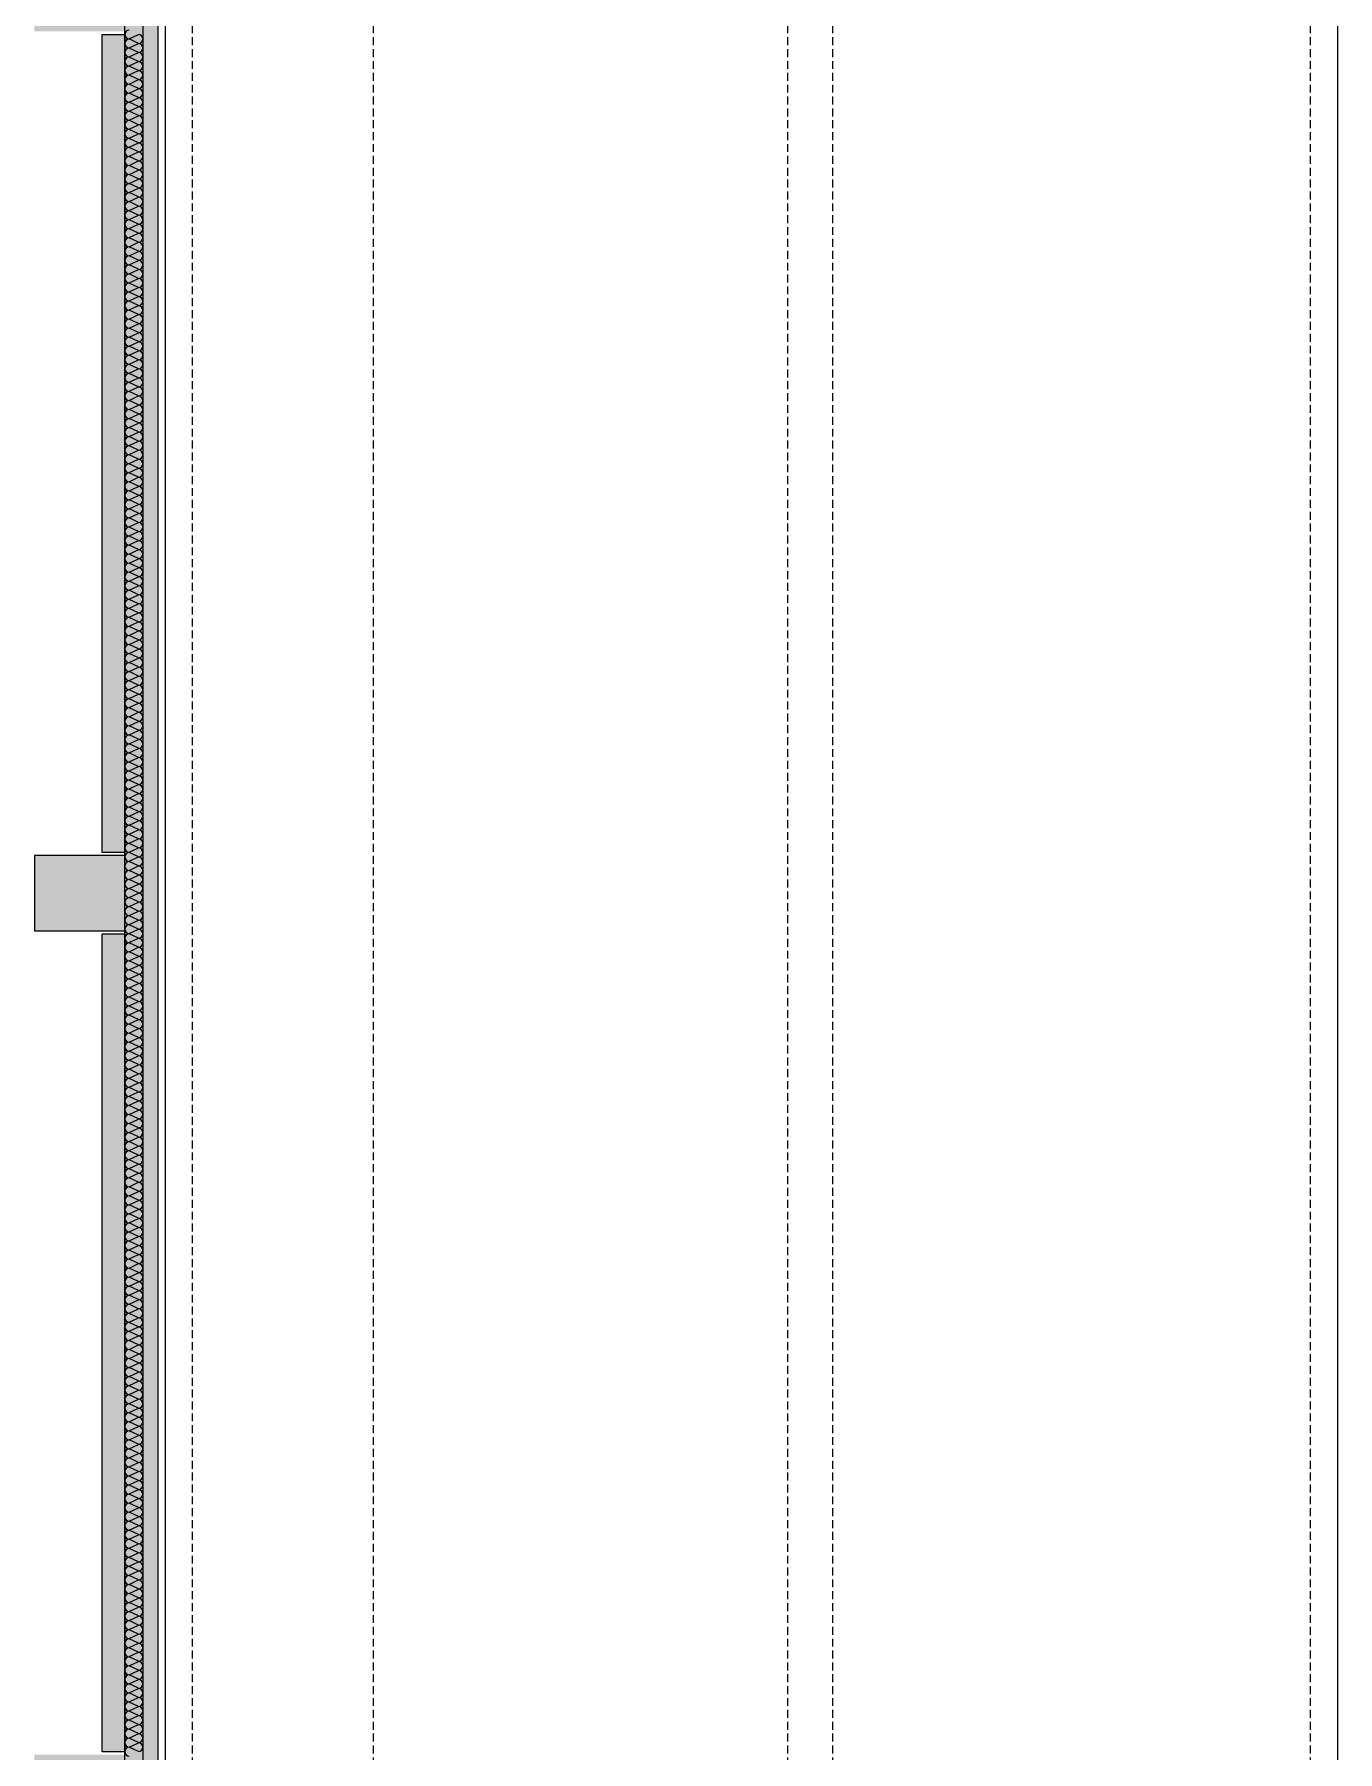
# Model space of a CAD drawing. Header units: inches. Extents: x -139469 to 69789, y -72919 to 35471.
# Drawn here: x 60751 to 69401, y -29719 to -18318 of the extents above; entities that cross this region are included whole.
import ezdxf

# ---------------------------------------------------------------- set-up
doc = ezdxf.new("R2010")
doc.units = ezdxf.units.IN
doc.header["$LTSCALE"] = 525
doc.header["$MEASUREMENT"] = 0
doc.linetypes.add('AUSGEZOGEN', pattern=[0])
doc.linetypes.add('VERDECKT', pattern=[0.15, 0.1, -0.05])
doc.layers.add('Grundebene', color=7, linetype='Continuous')

msp = doc.modelspace()

# ---------------------------------------------------------------- hatches: boundary and pattern name
at = {"layer": 'Grundebene', "true_color": 0x000000, "transparency": 33554687}
for points in [[(61571, 18221), (61571, -42469), (61351, -42469), (61351, -41689), (61351, -36229), (61351, -36209), (61351, -35709), (61351, -35689), (61351, -30259), (61351, -30239), (61351, -29739), (61351, -29719), (61351, -24289), (61351, -24269), (61351, -23769), (61351, -23749), (61351, -18319), (61351, -18299), (61351, -17799), (61351, -17779), (61351, -12349), (61351, -12329), (61351, -11829), (61351, -11809), (61351, -6379), (61351, -6359), (61351, -5859), (61351, -5839), (61351, -409), (61351, -389), (61351, 111), (61351, 131), (61351, 5561), (61351, 5581), (61351, 6081), (61351, 6101), (61351, 11531), (61351, 11551), (61351, 12051), (61351, 12071), (61351, 17601), (61351, 18221)], [(61201, -41689), (61201, -36229), (61351, -36229), (61351, -36209), (60751, -36209), (60751, -35709), (61351, -35709), (61351, -35689), (61201, -35689), (61201, -30259), (61351, -30259), (61351, -30239), (60751, -30239), (60751, -29739), (61351, -29739), (61351, -29719), (61201, -29719), (61201, -24289), (61351, -24289), (61351, -24269), (60751, -24269), (60751, -23769), (61351, -23769), (61351, -23749), (61201, -23749), (61201, -18319), (61351, -18319), (61351, -18299), (60751, -18299), (60751, -17799), (61351, -17799), (61351, -17779), (61201, -17779), (61201, -12349), (61351, -12349), (61351, -12329), (60751, -12329), (60751, -11829), (61351, -11829), (61351, -11809), (61201, -11809), (61201, -6379), (61351, -6379), (61351, -6359), (60751, -6359), (60751, -5859), (61351, -5859), (61351, -5839), (61201, -5839), (61201, -409), (61351, -409), (61351, -389), (60751, -389), (60751, 111), (61351, 111), (61351, 131), (61201, 131), (61201, 5561), (61351, 5561), (61351, 5581), (60751, 5581), (60751, 6081), (61351, 6081), (61351, 6101), (61201, 6101), (61201, 11531), (61351, 11531), (61351, 12071), (61201, 12071), (61201, 17601), (61351, 17601), (61351, 12071), (61351, 11531), (61351, 6101), (61351, 6081), (61351, 5581), (61351, 5561), (61351, 131), (61351, 111), (61351, -389), (61351, -409), (61351, -5839), (61351, -5859), (61351, -6359), (61351, -6379), (61351, -11809), (61351, -11829), (61351, -12329), (61351, -12349), (61351, -17779), (61351, -17799), (61351, -18299), (61351, -18319), (61351, -23749), (61351, -23769), (61351, -24269), (61351, -24289), (61351, -29719), (61351, -29739), (61351, -30239), (61351, -30259), (61351, -35689), (61351, -35709), (61351, -36209), (61351, -36229), (61351, -41689)]]:
    msp.add_hatch(color=18, dxfattribs=at).paths.add_polyline_path(points, flags=0)

# ---------------------------------------------------------------- linework, layer by layer
at = {"layer": 'Grundebene', "color": 18, "linetype": 'AUSGEZOGEN', "lineweight": 13, "true_color": 0x000000}
for p, q in [((61351, -42469), (61351, 18221)), ((61471, 18221), (61471, -42469)), ((61571, 18221), (61571, -42469)), ((61621, -38629), (61621, -9109)), ((69401, -38629), (69401, -9109)), ((61201, -23749), (61201, -18319)), ((61201, -18319), (61351, -18319)), ((61351, -18319), (61351, -23749)), ((61381, -18348), (61441, -18319)), ((61441, -18378), (61381, -18349)), ((61381, -18408), (61441, -18379)), ((61441, -18438), (61381, -18409)), ((61381, -18468), (61441, -18439)), ((61441, -18498), (61381, -18469)), ((61381, -18528), (61441, -18499)), ((61441, -18558), (61381, -18529)), ((61381, -18588), (61441, -18559)), ((61441, -18618), (61381, -18589)), ((61381, -18648), (61441, -18619)), ((61441, -18678), (61381, -18649)), ((61381, -18708), (61441, -18679)), ((61441, -18738), (61381, -18709)), ((61381, -18768), (61441, -18739)), ((61441, -18798), (61381, -18769)), ((61381, -18828), (61441, -18799)), ((61441, -18858), (61381, -18829)), ((61381, -18888), (61441, -18859)), ((61441, -18918), (61381, -18889)), ((61381, -18948), (61441, -18919)), ((61441, -18978), (61381, -18949)), ((61381, -19008), (61441, -18979)), ((61441, -19038), (61381, -19009)), ((61381, -19068), (61441, -19039)), ((61441, -19098), (61381, -19069)), ((61381, -19128), (61441, -19099)), ((61441, -19158), (61381, -19129)), ((61381, -19188), (61441, -19159)), ((61441, -19218), (61381, -19189)), ((61381, -19248), (61441, -19219)), ((61441, -19278), (61381, -19249)), ((61381, -19308), (61441, -19279)), ((61441, -19338), (61381, -19309)), ((61381, -19368), (61441, -19339)), ((61441, -19398), (61381, -19369)), ((61381, -19428), (61441, -19399)), ((61441, -19458), (61381, -19429)), ((61381, -19488), (61441, -19459)), ((61441, -19518), (61381, -19489)), ((61381, -19548), (61441, -19519)), ((61441, -19578), (61381, -19549)), ((61381, -19608), (61441, -19579)), ((61441, -19638), (61381, -19609)), ((61381, -19668), (61441, -19639)), ((61441, -19698), (61381, -19669)), ((61381, -19728), (61441, -19699)), ((61441, -19758), (61381, -19729)), ((61381, -19788), (61441, -19759)), ((61441, -19818), (61381, -19789)), ((61381, -19848), (61441, -19819)), ((61441, -19878), (61381, -19849)), ((61381, -19908), (61441, -19879)), ((61441, -19938), (61381, -19909)), ((61381, -19968), (61441, -19939)), ((61441, -19998), (61381, -19969)), ((61381, -20028), (61441, -19999)), ((61441, -20058), (61381, -20029)), ((61381, -20088), (61441, -20059)), ((61441, -20118), (61381, -20089)), ((61381, -20148), (61441, -20119)), ((61441, -20178), (61381, -20149)), ((61381, -20208), (61441, -20179)), ((61441, -20238), (61381, -20209)), ((61381, -20268), (61441, -20239)), ((61441, -20298), (61381, -20269)), ((61381, -20328), (61441, -20299)), ((61441, -20358), (61381, -20329)), ((61381, -20388), (61441, -20359)), ((61441, -20418), (61381, -20389)), ((61381, -20448), (61441, -20419)), ((61441, -20478), (61381, -20449)), ((61381, -20508), (61441, -20479)), ((61441, -20538), (61381, -20509)), ((61381, -20568), (61441, -20539)), ((61441, -20598), (61381, -20569)), ((61381, -20628), (61441, -20599)), ((61441, -20658), (61381, -20629)), ((61381, -20688), (61441, -20659)), ((61441, -20718), (61381, -20689)), ((61381, -20748), (61441, -20719)), ((61441, -20778), (61381, -20749)), ((61381, -20808), (61441, -20779)), ((61441, -20838), (61381, -20809)), ((61381, -20868), (61441, -20839)), ((61441, -20898), (61381, -20869)), ((61381, -20928), (61441, -20899)), ((61441, -20958), (61381, -20929)), ((61381, -20988), (61441, -20959)), ((61441, -21018), (61381, -20989)), ((61381, -21048), (61441, -21019)), ((61441, -21078), (61381, -21049)), ((61381, -21108), (61441, -21079)), ((61441, -21138), (61381, -21109)), ((61381, -21168), (61441, -21139)), ((61441, -21198), (61381, -21169)), ((61381, -21228), (61441, -21199)), ((61441, -21258), (61381, -21229)), ((61381, -21288), (61441, -21259)), ((61441, -21318), (61381, -21289)), ((61381, -21348), (61441, -21319)), ((61441, -21378), (61381, -21349)), ((61381, -21408), (61441, -21379)), ((61441, -21438), (61381, -21409)), ((61381, -21468), (61441, -21439)), ((61441, -21498), (61381, -21469)), ((61381, -21528), (61441, -21499)), ((61441, -21558), (61381, -21529)), ((61381, -21588), (61441, -21559)), ((61441, -21618), (61381, -21589)), ((61381, -21648), (61441, -21619)), ((61441, -21678), (61381, -21649)), ((61381, -21708), (61441, -21679)), ((61441, -21738), (61381, -21709)), ((61381, -21768), (61441, -21739)), ((61441, -21798), (61381, -21769)), ((61381, -21828), (61441, -21799)), ((61441, -21858), (61381, -21829)), ((61381, -21888), (61441, -21859)), ((61441, -21918), (61381, -21889)), ((61381, -21948), (61441, -21919)), ((61441, -21978), (61381, -21949)), ((61381, -22008), (61441, -21979)), ((61441, -22038), (61381, -22009)), ((61381, -22068), (61441, -22039)), ((61441, -22098), (61381, -22069)), ((61381, -22128), (61441, -22099)), ((61441, -22158), (61381, -22129)), ((61381, -22188), (61441, -22159)), ((61441, -22218), (61381, -22189)), ((61381, -22248), (61441, -22219)), ((61441, -22278), (61381, -22249)), ((61381, -22308), (61441, -22279)), ((61441, -22338), (61381, -22309)), ((61381, -22368), (61441, -22339)), ((61441, -22398), (61381, -22369)), ((61381, -22428), (61441, -22399)), ((61441, -22458), (61381, -22429)), ((61381, -22488), (61441, -22459)), ((61441, -22518), (61381, -22489)), ((61381, -22548), (61441, -22519)), ((61441, -22578), (61381, -22549)), ((61381, -22608), (61441, -22579)), ((61441, -22638), (61381, -22609)), ((61381, -22668), (61441, -22639)), ((61441, -22698), (61381, -22669)), ((61381, -22728), (61441, -22699)), ((61441, -22758), (61381, -22729)), ((61381, -22788), (61441, -22759)), ((61441, -22818), (61381, -22789)), ((61381, -22848), (61441, -22819)), ((61441, -22878), (61381, -22849)), ((61381, -22908), (61441, -22879)), ((61441, -22938), (61381, -22909)), ((61381, -22968), (61441, -22939)), ((61441, -22998), (61381, -22969)), ((61381, -23028), (61441, -22999)), ((61441, -23058), (61381, -23029)), ((61381, -23088), (61441, -23059)), ((61441, -23118), (61381, -23089)), ((61381, -23148), (61441, -23119)), ((61441, -23178), (61381, -23149)), ((61381, -23208), (61441, -23179)), ((61441, -23238), (61381, -23209)), ((61381, -23268), (61441, -23239)), ((61441, -23298), (61381, -23269)), ((61381, -23328), (61441, -23299)), ((61441, -23358), (61381, -23329)), ((61381, -23388), (61441, -23359)), ((61441, -23418), (61381, -23389)), ((61381, -23448), (61441, -23419)), ((61441, -23478), (61381, -23449)), ((61381, -23508), (61441, -23479)), ((61441, -23538), (61381, -23509)), ((61381, -23568), (61441, -23539)), ((61441, -23598), (61381, -23569)), ((61381, -23628), (61441, -23599)), ((61441, -23658), (61381, -23629)), ((61381, -23688), (61441, -23659)), ((61441, -23718), (61381, -23689)), ((61351, -23769), (60751, -23769)), ((60751, -23769), (60751, -24269)), ((61351, -23749), (61201, -23749)), ((61351, -24269), (61351, -23769)), ((61381, -23748), (61441, -23719)), ((61441, -23778), (61381, -23749)), ((61381, -23808), (61441, -23779)), ((61441, -23838), (61381, -23809)), ((61381, -23868), (61441, -23839)), ((61441, -23898), (61381, -23869)), ((61381, -23928), (61441, -23899)), ((61441, -23958), (61381, -23929)), ((61381, -23988), (61441, -23959)), ((61441, -24018), (61381, -23989)), ((61381, -24048), (61441, -24019)), ((61441, -24078), (61381, -24049)), ((61381, -24108), (61441, -24079)), ((61441, -24138), (61381, -24109)), ((61381, -24168), (61441, -24139)), ((60751, -24269), (61351, -24269)), ((61441, -24198), (61381, -24169)), ((61381, -24228), (61441, -24199)), ((61441, -24258), (61381, -24229)), ((61381, -24288), (61441, -24259)), ((61201, -29719), (61201, -24289)), ((61201, -24289), (61351, -24289)), ((61351, -24289), (61351, -29719)), ((61441, -24318), (61381, -24289)), ((61381, -24348), (61441, -24319)), ((61441, -24378), (61381, -24349)), ((61381, -24408), (61441, -24379)), ((61441, -24438), (61381, -24409)), ((61381, -24468), (61441, -24439)), ((61441, -24498), (61381, -24469)), ((61381, -24528), (61441, -24499)), ((61441, -24558), (61381, -24529)), ((61381, -24588), (61441, -24559)), ((61441, -24618), (61381, -24589)), ((61381, -24648), (61441, -24619)), ((61441, -24678), (61381, -24649)), ((61381, -24708), (61441, -24679)), ((61441, -24738), (61381, -24709)), ((61381, -24768), (61441, -24739)), ((61441, -24798), (61381, -24769)), ((61381, -24828), (61441, -24799)), ((61441, -24858), (61381, -24829)), ((61381, -24888), (61441, -24859)), ((61441, -24918), (61381, -24889)), ((61381, -24948), (61441, -24919)), ((61441, -24978), (61381, -24949)), ((61381, -25008), (61441, -24979)), ((61441, -25038), (61381, -25009)), ((61381, -25068), (61441, -25039)), ((61441, -25098), (61381, -25069)), ((61381, -25128), (61441, -25099)), ((61441, -25158), (61381, -25129)), ((61381, -25188), (61441, -25159)), ((61441, -25218), (61381, -25189)), ((61381, -25248), (61441, -25219)), ((61441, -25278), (61381, -25249)), ((61381, -25308), (61441, -25279)), ((61441, -25338), (61381, -25309)), ((61381, -25368), (61441, -25339)), ((61441, -25398), (61381, -25369)), ((61381, -25428), (61441, -25399)), ((61441, -25458), (61381, -25429)), ((61381, -25488), (61441, -25459)), ((61441, -25518), (61381, -25489)), ((61381, -25548), (61441, -25519)), ((61441, -25578), (61381, -25549)), ((61381, -25608), (61441, -25579)), ((61441, -25638), (61381, -25609)), ((61381, -25668), (61441, -25639)), ((61441, -25698), (61381, -25669)), ((61381, -25728), (61441, -25699)), ((61441, -25758), (61381, -25729)), ((61381, -25788), (61441, -25759)), ((61441, -25818), (61381, -25789)), ((61381, -25848), (61441, -25819)), ((61441, -25878), (61381, -25849)), ((61381, -25908), (61441, -25879)), ((61441, -25938), (61381, -25909)), ((61381, -25968), (61441, -25939)), ((61441, -25998), (61381, -25969)), ((61381, -26028), (61441, -25999)), ((61441, -26058), (61381, -26029)), ((61381, -26088), (61441, -26059)), ((61441, -26118), (61381, -26089)), ((61381, -26148), (61441, -26119)), ((61441, -26178), (61381, -26149)), ((61381, -26208), (61441, -26179)), ((61441, -26238), (61381, -26209)), ((61381, -26268), (61441, -26239)), ((61441, -26298), (61381, -26269)), ((61381, -26328), (61441, -26299)), ((61441, -26358), (61381, -26329)), ((61381, -26388), (61441, -26359)), ((61441, -26418), (61381, -26389)), ((61381, -26448), (61441, -26419)), ((61441, -26478), (61381, -26449)), ((61381, -26508), (61441, -26479)), ((61441, -26538), (61381, -26509)), ((61381, -26568), (61441, -26539)), ((61441, -26598), (61381, -26569)), ((61381, -26628), (61441, -26599)), ((61441, -26658), (61381, -26629)), ((61381, -26688), (61441, -26659)), ((61441, -26718), (61381, -26689)), ((61381, -26748), (61441, -26719)), ((61441, -26778), (61381, -26749)), ((61381, -26808), (61441, -26779)), ((61441, -26838), (61381, -26809)), ((61381, -26868), (61441, -26839)), ((61441, -26898), (61381, -26869)), ((61381, -26928), (61441, -26899)), ((61441, -26958), (61381, -26929)), ((61381, -26988), (61441, -26959)), ((61441, -27018), (61381, -26989)), ((61381, -27048), (61441, -27019)), ((61441, -27078), (61381, -27049)), ((61381, -27108), (61441, -27079)), ((61441, -27138), (61381, -27109)), ((61381, -27168), (61441, -27139)), ((61441, -27198), (61381, -27169)), ((61381, -27228), (61441, -27199)), ((61441, -27258), (61381, -27229)), ((61381, -27288), (61441, -27259)), ((61441, -27318), (61381, -27289)), ((61381, -27348), (61441, -27319)), ((61441, -27378), (61381, -27349)), ((61381, -27408), (61441, -27379)), ((61441, -27438), (61381, -27409)), ((61381, -27468), (61441, -27439)), ((61441, -27498), (61381, -27469)), ((61381, -27528), (61441, -27499)), ((61441, -27558), (61381, -27529)), ((61381, -27588), (61441, -27559)), ((61441, -27618), (61381, -27589)), ((61381, -27648), (61441, -27619)), ((61441, -27678), (61381, -27649)), ((61381, -27708), (61441, -27679)), ((61441, -27738), (61381, -27709)), ((61381, -27768), (61441, -27739)), ((61441, -27798), (61381, -27769)), ((61381, -27828), (61441, -27799)), ((61441, -27858), (61381, -27829)), ((61381, -27888), (61441, -27859)), ((61441, -27918), (61381, -27889)), ((61381, -27948), (61441, -27919)), ((61441, -27978), (61381, -27949)), ((61381, -28008), (61441, -27979)), ((61441, -28038), (61381, -28009)), ((61381, -28068), (61441, -28039)), ((61441, -28098), (61381, -28069)), ((61381, -28128), (61441, -28099)), ((61441, -28158), (61381, -28129)), ((61381, -28188), (61441, -28159)), ((61441, -28218), (61381, -28189)), ((61381, -28248), (61441, -28219)), ((61441, -28278), (61381, -28249)), ((61381, -28308), (61441, -28279)), ((61441, -28338), (61381, -28309)), ((61381, -28368), (61441, -28339)), ((61441, -28398), (61381, -28369)), ((61381, -28428), (61441, -28399)), ((61441, -28458), (61381, -28429)), ((61381, -28488), (61441, -28459)), ((61441, -28518), (61381, -28489)), ((61381, -28548), (61441, -28519)), ((61441, -28578), (61381, -28549)), ((61381, -28608), (61441, -28579)), ((61441, -28638), (61381, -28609)), ((61381, -28668), (61441, -28639)), ((61441, -28698), (61381, -28669)), ((61381, -28728), (61441, -28699)), ((61441, -28758), (61381, -28729)), ((61381, -28788), (61441, -28759)), ((61441, -28818), (61381, -28789)), ((61381, -28848), (61441, -28819)), ((61441, -28878), (61381, -28849)), ((61381, -28908), (61441, -28879)), ((61441, -28938), (61381, -28909)), ((61381, -28968), (61441, -28939)), ((61441, -28998), (61381, -28969)), ((61381, -29028), (61441, -28999)), ((61441, -29058), (61381, -29029)), ((61381, -29088), (61441, -29059)), ((61441, -29118), (61381, -29089)), ((61381, -29148), (61441, -29119)), ((61441, -29178), (61381, -29149)), ((61381, -29208), (61441, -29179)), ((61441, -29238), (61381, -29209)), ((61381, -29268), (61441, -29239)), ((61441, -29298), (61381, -29269)), ((61381, -29328), (61441, -29299)), ((61441, -29358), (61381, -29329)), ((61381, -29388), (61441, -29359)), ((61441, -29418), (61381, -29389)), ((61381, -29448), (61441, -29419)), ((61441, -29478), (61381, -29449)), ((61381, -29508), (61441, -29479)), ((61441, -29538), (61381, -29509)), ((61381, -29568), (61441, -29539)), ((61441, -29598), (61381, -29569)), ((61381, -29628), (61441, -29599)), ((61441, -29658), (61381, -29629)), ((61351, -29719), (61201, -29719)), ((61381, -29688), (61441, -29659)), ((61441, -29718), (61381, -29689))]:
    msp.add_line(p, q, dxfattribs=at)
at = {"layer": 'Grundebene', "color": 18, "linetype": 'VERDECKT', "lineweight": 13, "true_color": 0x000000}
for p, q in [((61801, -38629), (61801, -9109)), ((63001, -38629), (63001, -9109)), ((65751, -38629), (65751, -9109)), ((66051, -38629), (66051, -9109)), ((69221, -38629), (69221, -9109))]:
    msp.add_line(p, q, dxfattribs=at)
at = {"layer": 'Grundebene', "color": 18, "linetype": 'AUSGEZOGEN', "lineweight": 13, "true_color": 0x000000}
for centre, start, end in [((61381, -18319), 90, 180), ((61381, -18319), 180, 270), ((61381, -18379), 90, 180), ((61441, -18349), 270, 90), ((61381, -18379), 180, 270), ((61381, -18439), 90, 180), ((61381, -18439), 180, 270), ((61441, -18409), 270, 90), ((61441, -18469), 270, 90), ((61381, -18499), 90, 180), ((61381, -18499), 180, 270), ((61381, -18559), 90, 180), ((61381, -18559), 180, 270), ((61441, -18529), 270, 90), ((61441, -18589), 270, 90), ((61381, -18619), 90, 180), ((61381, -18619), 180, 270), ((61381, -18679), 90, 180), ((61381, -18679), 180, 270), ((61441, -18649), 270, 90), ((61441, -18709), 270, 90), ((61381, -18739), 90, 180), ((61381, -18739), 180, 270), ((61381, -18799), 90, 180), ((61381, -18799), 180, 270), ((61441, -18769), 270, 90), ((61441, -18829), 270, 90), ((61381, -18859), 90, 180), ((61381, -18859), 180, 270), ((61381, -18919), 90, 180), ((61381, -18919), 180, 270), ((61441, -18889), 270, 90), ((61441, -18949), 270, 90), ((61381, -18979), 90, 180), ((61381, -18979), 180, 270), ((61381, -19039), 90, 180), ((61441, -19009), 270, 90), ((61381, -19039), 180, 270), ((61381, -19099), 90, 180), ((61381, -19099), 180, 270), ((61381, -19159), 90, 180), ((61441, -19069), 270, 90), ((61441, -19129), 270, 90), ((61381, -19159), 180, 270), ((61381, -19219), 90, 180), ((61381, -19219), 180, 270), ((61381, -19279), 90, 180), ((61441, -19189), 270, 90), ((61441, -19249), 270, 90), ((61381, -19279), 180, 270), ((61381, -19339), 90, 180), ((61381, -19339), 180, 270), ((61381, -19399), 90, 180), ((61441, -19309), 270, 90), ((61441, -19369), 270, 90), ((61381, -19399), 180, 270), ((61381, -19459), 90, 180), ((61381, -19459), 180, 270), ((61381, -19519), 90, 180), ((61441, -19429), 270, 90), ((61441, -19489), 270, 90), ((61381, -19519), 180, 270), ((61381, -19579), 90, 180), ((61381, -19579), 180, 270), ((61441, -19549), 270, 90), ((61441, -19609), 270, 90), ((61381, -19639), 90, 180), ((61381, -19639), 180, 270), ((61381, -19699), 90, 180), ((61381, -19699), 180, 270), ((61441, -19669), 270, 90), ((61441, -19729), 270, 90), ((61381, -19759), 90, 180), ((61381, -19759), 180, 270), ((61381, -19819), 90, 180), ((61381, -19819), 180, 270), ((61441, -19789), 270, 90), ((61441, -19849), 270, 90), ((61381, -19879), 90, 180), ((61381, -19879), 180, 270), ((61381, -19939), 90, 180), ((61381, -19939), 180, 270), ((61441, -19909), 270, 90), ((61441, -19969), 270, 90), ((61381, -19999), 90, 180), ((61381, -19999), 180, 270), ((61381, -20059), 90, 180), ((61381, -20059), 180, 270), ((61441, -20029), 270, 90), ((61441, -20089), 270, 90), ((61381, -20119), 90, 180), ((61381, -20119), 180, 270), ((61381, -20179), 90, 180), ((61441, -20149), 270, 90), ((61381, -20179), 180, 270), ((61381, -20239), 90, 180), ((61381, -20239), 180, 270), ((61381, -20299), 90, 180), ((61441, -20209), 270, 90), ((61441, -20269), 270, 90), ((61381, -20299), 180, 270), ((61381, -20359), 90, 180), ((61381, -20359), 180, 270), ((61381, -20419), 90, 180), ((61441, -20329), 270, 90), ((61441, -20389), 270, 90), ((61381, -20419), 180, 270), ((61381, -20479), 90, 180), ((61381, -20479), 180, 270), ((61381, -20539), 90, 180), ((61441, -20449), 270, 90), ((61441, -20509), 270, 90), ((61381, -20539), 180, 270), ((61381, -20599), 90, 180), ((61381, -20599), 180, 270), ((61381, -20659), 90, 180), ((61441, -20569), 270, 90), ((61441, -20629), 270, 90), ((61381, -20659), 180, 270), ((61381, -20719), 90, 180), ((61381, -20719), 180, 270), ((61441, -20689), 270, 90), ((61441, -20749), 270, 90), ((61381, -20779), 90, 180), ((61381, -20779), 180, 270), ((61381, -20839), 90, 180), ((61381, -20839), 180, 270), ((61441, -20809), 270, 90), ((61441, -20869), 270, 90), ((61381, -20899), 90, 180), ((61381, -20899), 180, 270), ((61381, -20959), 90, 180), ((61381, -20959), 180, 270), ((61441, -20929), 270, 90), ((61441, -20989), 270, 90), ((61381, -21019), 90, 180), ((61381, -21019), 180, 270), ((61381, -21079), 90, 180), ((61381, -21079), 180, 270), ((61441, -21049), 270, 90), ((61441, -21109), 270, 90), ((61381, -21139), 90, 180), ((61381, -21139), 180, 270), ((61381, -21199), 90, 180), ((61381, -21199), 180, 270), ((61441, -21169), 270, 90), ((61441, -21229), 270, 90), ((61381, -21259), 90, 180), ((61381, -21259), 180, 270), ((61381, -21319), 90, 180), ((61441, -21289), 270, 90), ((61381, -21319), 180, 270), ((61381, -21379), 90, 180), ((61381, -21379), 180, 270), ((61381, -21439), 90, 180), ((61441, -21349), 270, 90), ((61441, -21409), 270, 90), ((61381, -21439), 180, 270), ((61381, -21499), 90, 180), ((61381, -21499), 180, 270), ((61381, -21559), 90, 180), ((61441, -21469), 270, 90), ((61441, -21529), 270, 90), ((61381, -21559), 180, 270), ((61381, -21619), 90, 180), ((61381, -21619), 180, 270), ((61381, -21679), 90, 180), ((61441, -21589), 270, 90), ((61441, -21649), 270, 90), ((61381, -21679), 180, 270), ((61381, -21739), 90, 180), ((61381, -21739), 180, 270), ((61381, -21799), 90, 180), ((61441, -21709), 270, 90), ((61441, -21769), 270, 90), ((61381, -21799), 180, 270), ((61381, -21859), 90, 180), ((61381, -21859), 180, 270), ((61441, -21829), 270, 90), ((61441, -21889), 270, 90), ((61381, -21919), 90, 180), ((61381, -21919), 180, 270), ((61381, -21979), 90, 180), ((61381, -21979), 180, 270), ((61441, -21949), 270, 90), ((61441, -22009), 270, 90), ((61381, -22039), 90, 180), ((61381, -22039), 180, 270), ((61381, -22099), 90, 180), ((61381, -22099), 180, 270), ((61441, -22069), 270, 90), ((61441, -22129), 270, 90), ((61381, -22159), 90, 180), ((61381, -22159), 180, 270), ((61381, -22219), 90, 180), ((61381, -22219), 180, 270), ((61441, -22189), 270, 90), ((61441, -22249), 270, 90), ((61381, -22279), 90, 180), ((61381, -22279), 180, 270), ((61381, -22339), 90, 180), ((61381, -22339), 180, 270), ((61441, -22309), 270, 90), ((61441, -22369), 270, 90), ((61381, -22399), 90, 180), ((61381, -22399), 180, 270), ((61381, -22459), 90, 180), ((61381, -22459), 180, 270), ((61441, -22429), 270, 90), ((61381, -22519), 90, 180), ((61381, -22519), 180, 270), ((61381, -22579), 90, 180), ((61441, -22489), 270, 90), ((61441, -22549), 270, 90), ((61381, -22579), 180, 270), ((61381, -22639), 90, 180), ((61381, -22639), 180, 270), ((61381, -22699), 90, 180), ((61441, -22609), 270, 90), ((61441, -22669), 270, 90), ((61381, -22699), 180, 270), ((61381, -22759), 90, 180), ((61381, -22759), 180, 270), ((61381, -22819), 90, 180), ((61441, -22729), 270, 90), ((61441, -22789), 270, 90), ((61381, -22819), 180, 270), ((61381, -22879), 90, 180), ((61381, -22879), 180, 270), ((61381, -22939), 90, 180), ((61441, -22849), 270, 90), ((61441, -22909), 270, 90), ((61381, -22939), 180, 270), ((61381, -22999), 90, 180), ((61381, -22999), 180, 270), ((61441, -22969), 270, 90), ((61441, -23029), 270, 90), ((61381, -23059), 90, 180), ((61381, -23059), 180, 270), ((61381, -23119), 90, 180), ((61381, -23119), 180, 270), ((61441, -23089), 270, 90), ((61441, -23149), 270, 90), ((61381, -23179), 90, 180), ((61381, -23179), 180, 270), ((61381, -23239), 90, 180), ((61381, -23239), 180, 270), ((61441, -23209), 270, 90), ((61441, -23269), 270, 90), ((61381, -23299), 90, 180), ((61381, -23299), 180, 270), ((61381, -23359), 90, 180), ((61381, -23359), 180, 270), ((61441, -23329), 270, 90), ((61441, -23389), 270, 90), ((61381, -23419), 90, 180), ((61381, -23419), 180, 270), ((61381, -23479), 90, 180), ((61381, -23479), 180, 270), ((61441, -23449), 270, 90), ((61441, -23509), 270, 90), ((61381, -23539), 90, 180), ((61381, -23539), 180, 270), ((61381, -23599), 90, 180), ((61381, -23599), 180, 270), ((61441, -23569), 270, 90), ((61381, -23659), 90, 180), ((61381, -23659), 180, 270), ((61381, -23719), 90, 180), ((61441, -23629), 270, 90), ((61441, -23689), 270, 90), ((61381, -23719), 180, 270), ((61381, -23779), 90, 180), ((61381, -23779), 180, 270), ((61381, -23839), 90, 180), ((61441, -23749), 270, 90), ((61441, -23809), 270, 90), ((61381, -23839), 180, 270), ((61381, -23899), 90, 180), ((61381, -23899), 180, 270), ((61381, -23959), 90, 180), ((61441, -23869), 270, 90), ((61441, -23929), 270, 90), ((61381, -23959), 180, 270), ((61381, -24019), 90, 180), ((61381, -24019), 180, 270), ((61381, -24079), 90, 180), ((61441, -23989), 270, 90), ((61441, -24049), 270, 90), ((61381, -24079), 180, 270), ((61381, -24139), 90, 180), ((61381, -24139), 180, 270), ((61441, -24109), 270, 90), ((61441, -24169), 270, 90), ((61381, -24199), 90, 180), ((61381, -24199), 180, 270), ((61381, -24259), 90, 180), ((61381, -24259), 180, 270), ((61441, -24229), 270, 90), ((61441, -24289), 270, 90), ((61381, -24319), 90, 180), ((61381, -24319), 180, 270), ((61381, -24379), 90, 180), ((61381, -24379), 180, 270), ((61441, -24349), 270, 90), ((61441, -24409), 270, 90), ((61381, -24439), 90, 180), ((61381, -24439), 180, 270), ((61381, -24499), 90, 180), ((61381, -24499), 180, 270), ((61441, -24469), 270, 90), ((61441, -24529), 270, 90), ((61381, -24559), 90, 180), ((61381, -24559), 180, 270), ((61381, -24619), 90, 180), ((61381, -24619), 180, 270), ((61441, -24589), 270, 90), ((61441, -24649), 270, 90), ((61381, -24679), 90, 180), ((61381, -24679), 180, 270), ((61381, -24739), 90, 180), ((61381, -24739), 180, 270), ((61441, -24709), 270, 90), ((61381, -24799), 90, 180), ((61381, -24799), 180, 270), ((61381, -24859), 90, 180), ((61441, -24769), 270, 90), ((61441, -24829), 270, 90), ((61381, -24859), 180, 270), ((61381, -24919), 90, 180), ((61381, -24919), 180, 270), ((61381, -24979), 90, 180), ((61441, -24889), 270, 90), ((61441, -24949), 270, 90), ((61381, -24979), 180, 270), ((61381, -25039), 90, 180), ((61381, -25039), 180, 270), ((61381, -25099), 90, 180), ((61441, -25009), 270, 90), ((61441, -25069), 270, 90), ((61381, -25099), 180, 270), ((61381, -25159), 90, 180), ((61381, -25159), 180, 270), ((61381, -25219), 90, 180), ((61441, -25129), 270, 90), ((61441, -25189), 270, 90), ((61381, -25219), 180, 270), ((61381, -25279), 90, 180), ((61381, -25279), 180, 270), ((61441, -25249), 270, 90), ((61441, -25309), 270, 90), ((61381, -25339), 90, 180), ((61381, -25339), 180, 270), ((61381, -25399), 90, 180), ((61381, -25399), 180, 270), ((61441, -25369), 270, 90), ((61441, -25429), 270, 90), ((61381, -25459), 90, 180), ((61381, -25459), 180, 270), ((61381, -25519), 90, 180), ((61381, -25519), 180, 270), ((61441, -25489), 270, 90), ((61441, -25549), 270, 90), ((61381, -25579), 90, 180), ((61381, -25579), 180, 270), ((61381, -25639), 90, 180), ((61381, -25639), 180, 270), ((61441, -25609), 270, 90), ((61441, -25669), 270, 90), ((61381, -25699), 90, 180), ((61381, -25699), 180, 270), ((61381, -25759), 90, 180), ((61381, -25759), 180, 270), ((61441, -25729), 270, 90), ((61441, -25789), 270, 90), ((61381, -25819), 90, 180), ((61381, -25819), 180, 270), ((61381, -25879), 90, 180), ((61381, -25879), 180, 270), ((61441, -25849), 270, 90), ((61381, -25939), 90, 180), ((61381, -25939), 180, 270), ((61381, -25999), 90, 180), ((61441, -25909), 270, 90), ((61441, -25969), 270, 90), ((61381, -25999), 180, 270), ((61381, -26059), 90, 180), ((61381, -26059), 180, 270), ((61381, -26119), 90, 180), ((61441, -26029), 270, 90), ((61441, -26089), 270, 90), ((61381, -26119), 180, 270), ((61381, -26179), 90, 180), ((61381, -26179), 180, 270), ((61381, -26239), 90, 180), ((61441, -26149), 270, 90), ((61441, -26209), 270, 90), ((61381, -26239), 180, 270), ((61381, -26299), 90, 180), ((61381, -26299), 180, 270), ((61381, -26359), 90, 180), ((61441, -26269), 270, 90), ((61441, -26329), 270, 90), ((61381, -26359), 180, 270), ((61381, -26419), 90, 180), ((61381, -26419), 180, 270), ((61441, -26389), 270, 90), ((61441, -26449), 270, 90), ((61381, -26479), 90, 180), ((61381, -26479), 180, 270), ((61381, -26539), 90, 180), ((61381, -26539), 180, 270), ((61441, -26509), 270, 90), ((61441, -26569), 270, 90), ((61381, -26599), 90, 180), ((61381, -26599), 180, 270), ((61381, -26659), 90, 180), ((61381, -26659), 180, 270), ((61441, -26629), 270, 90), ((61441, -26689), 270, 90), ((61381, -26719), 90, 180), ((61381, -26719), 180, 270), ((61381, -26779), 90, 180), ((61381, -26779), 180, 270), ((61441, -26749), 270, 90), ((61441, -26809), 270, 90), ((61381, -26839), 90, 180), ((61381, -26839), 180, 270), ((61381, -26899), 90, 180), ((61381, -26899), 180, 270), ((61441, -26869), 270, 90), ((61441, -26929), 270, 90), ((61381, -26959), 90, 180), ((61381, -26959), 180, 270), ((61381, -27019), 90, 180), ((61381, -27019), 180, 270), ((61441, -26989), 270, 90), ((61381, -27079), 90, 180), ((61381, -27079), 180, 270), ((61381, -27139), 90, 180), ((61441, -27049), 270, 90), ((61441, -27109), 270, 90), ((61381, -27139), 180, 270), ((61381, -27199), 90, 180), ((61381, -27199), 180, 270), ((61381, -27259), 90, 180), ((61441, -27169), 270, 90), ((61441, -27229), 270, 90), ((61381, -27259), 180, 270), ((61381, -27319), 90, 180), ((61381, -27319), 180, 270), ((61381, -27379), 90, 180), ((61441, -27289), 270, 90), ((61441, -27349), 270, 90), ((61381, -27379), 180, 270), ((61381, -27439), 90, 180), ((61381, -27439), 180, 270), ((61381, -27499), 90, 180), ((61441, -27409), 270, 90), ((61441, -27469), 270, 90), ((61381, -27499), 180, 270), ((61381, -27559), 90, 180), ((61381, -27559), 180, 270), ((61441, -27529), 270, 90), ((61441, -27589), 270, 90), ((61381, -27619), 90, 180), ((61381, -27619), 180, 270), ((61381, -27679), 90, 180), ((61381, -27679), 180, 270), ((61441, -27649), 270, 90), ((61441, -27709), 270, 90), ((61381, -27739), 90, 180), ((61381, -27739), 180, 270), ((61381, -27799), 90, 180), ((61381, -27799), 180, 270), ((61441, -27769), 270, 90), ((61441, -27829), 270, 90), ((61381, -27859), 90, 180), ((61381, -27859), 180, 270), ((61381, -27919), 90, 180), ((61381, -27919), 180, 270), ((61441, -27889), 270, 90), ((61441, -27949), 270, 90), ((61381, -27979), 90, 180), ((61381, -27979), 180, 270), ((61381, -28039), 90, 180), ((61381, -28039), 180, 270), ((61441, -28009), 270, 90), ((61441, -28069), 270, 90), ((61381, -28099), 90, 180), ((61381, -28099), 180, 270), ((61381, -28159), 90, 180), ((61381, -28159), 180, 270), ((61441, -28129), 270, 90), ((61381, -28219), 90, 180), ((61381, -28219), 180, 270), ((61381, -28279), 90, 180), ((61441, -28189), 270, 90), ((61441, -28249), 270, 90), ((61381, -28279), 180, 270), ((61381, -28339), 90, 180), ((61381, -28339), 180, 270), ((61381, -28399), 90, 180), ((61441, -28309), 270, 90), ((61441, -28369), 270, 90), ((61381, -28399), 180, 270), ((61381, -28459), 90, 180), ((61381, -28459), 180, 270), ((61381, -28519), 90, 180), ((61441, -28429), 270, 90), ((61441, -28489), 270, 90), ((61381, -28519), 180, 270), ((61381, -28579), 90, 180), ((61381, -28579), 180, 270), ((61381, -28639), 90, 180), ((61441, -28549), 270, 90), ((61441, -28609), 270, 90), ((61381, -28639), 180, 270), ((61381, -28699), 90, 180), ((61381, -28699), 180, 270), ((61441, -28669), 270, 90), ((61441, -28729), 270, 90), ((61381, -28759), 90, 180), ((61381, -28759), 180, 270), ((61381, -28819), 90, 180), ((61381, -28819), 180, 270), ((61441, -28789), 270, 90), ((61441, -28849), 270, 90), ((61381, -28879), 90, 180), ((61381, -28879), 180, 270), ((61381, -28939), 90, 180), ((61381, -28939), 180, 270), ((61441, -28909), 270, 90), ((61441, -28969), 270, 90), ((61381, -28999), 90, 180), ((61381, -28999), 180, 270), ((61381, -29059), 90, 180), ((61381, -29059), 180, 270), ((61441, -29029), 270, 90), ((61441, -29089), 270, 90), ((61381, -29119), 90, 180), ((61381, -29119), 180, 270), ((61381, -29179), 90, 180), ((61381, -29179), 180, 270), ((61441, -29149), 270, 90), ((61441, -29209), 270, 90), ((61381, -29239), 90, 180), ((61381, -29239), 180, 270), ((61381, -29299), 90, 180), ((61381, -29299), 180, 270), ((61441, -29269), 270, 90), ((61381, -29359), 90, 180), ((61381, -29359), 180, 270), ((61381, -29419), 90, 180), ((61441, -29329), 270, 90), ((61441, -29389), 270, 90), ((61381, -29419), 180, 270), ((61381, -29479), 90, 180), ((61381, -29479), 180, 270), ((61381, -29539), 90, 180), ((61441, -29449), 270, 90), ((61441, -29509), 270, 90), ((61381, -29539), 180, 270), ((61381, -29599), 90, 180), ((61381, -29599), 180, 270), ((61381, -29659), 90, 180), ((61441, -29569), 270, 90), ((61441, -29629), 270, 90), ((61381, -29659), 180, 270), ((61381, -29719), 90, 180), ((61381, -29719), 180, 270), ((61441, -29689), 270, 90)]:
    msp.add_arc(centre, 29.4, start, end, dxfattribs=at)

doc.saveas('drawing.dxf')
